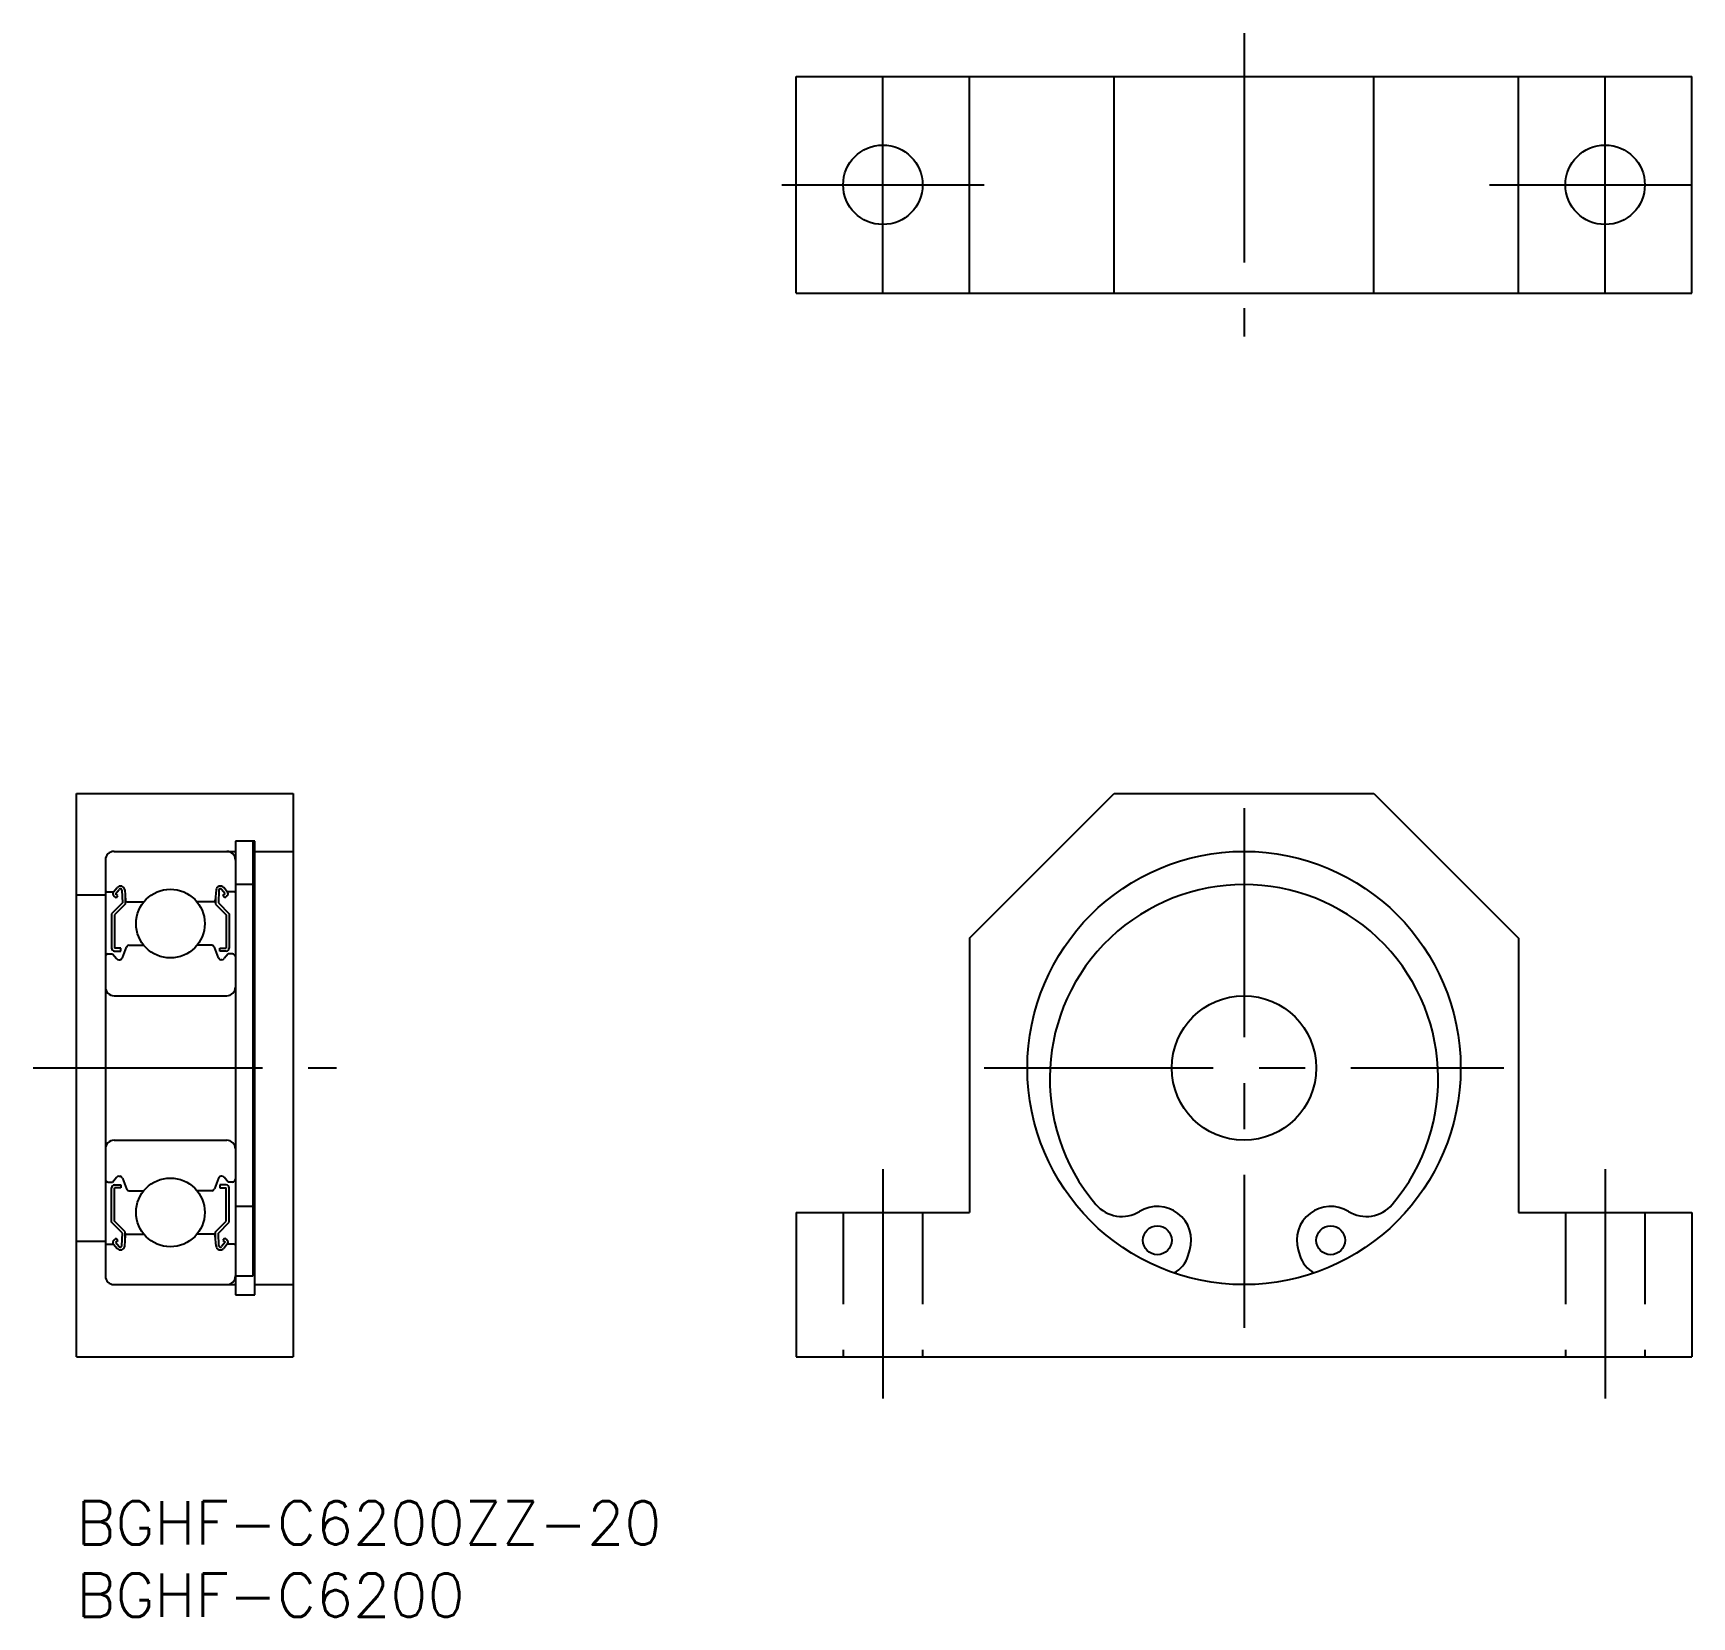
# Model space of a CAD drawing. Extents: x -3 to 112, y -8 to 102.
import ezdxf

# ---------------------------------------------------------------- set-up
doc = ezdxf.new("R2010")
doc.units = 0
doc.header["$LTSCALE"] = 0.5
doc.linetypes.add('CENTER', pattern=[50.8, 31.75, -6.35, 6.35, -6.35])
doc.linetypes.add('DASHED', pattern=[19.05, 12.7, -6.35])
for name, color, linetype in [('MSM_CENTER', 1, 'CENTER'), ('MSM_CONTINUOUS', 7, 'CONTINUOUS'), ('MSM_DASHED', 4, 'DASHED'), ('MSM_PART_NUMBER', 7, 'CONTINUOUS')]:
    doc.layers.add(name, color=color, linetype=linetype)
doc.styles.get("Standard").update_dxf_attribs({"font": 'txt.shx', "height": 3, "bigfont": 'bigfont.shx'})

msp = doc.modelspace()

# ---------------------------------------------------------------- linework, layer by layer
at = {"layer": 'MSM_CENTER'}
for p, q in [((80.83, 101.65), (80.83, 80.65)), ((55.83, 83.65), (55.83, 98.65)), ((105.83, 83.65), (105.83, 98.65)), ((48.83, 91.15), (62.83, 91.15)), ((97.83, 91.15), (111.83, 91.15)), ((80.83, 48), (80.83, 12)), ((-3, 30), (18, 30)), ((62.83, 30), (98.83, 30)), ((55.83, 23), (55.83, 7)), ((105.83, 23), (105.83, 7))]:
    msp.add_line(p, q, dxfattribs=at)
at = {"layer": 'MSM_CONTINUOUS'}
for p, q in [((49.83, 98.65), (111.83, 98.65)), ((49.83, 83.65), (49.83, 98.65)), ((61.83, 83.65), (61.83, 98.65)), ((71.83, 83.65), (71.83, 98.65)), ((89.83, 83.65), (89.83, 98.65)), ((99.83, 83.65), (99.83, 98.65)), ((111.83, 83.65), (111.83, 98.65)), ((49.83, 83.65), (111.83, 83.65)), ((0, 49), (15, 49)), ((0, 10), (0, 49)), ((15, 49), (15, 10)), ((61.83, 39), (71.83, 49)), ((71.83, 49), (89.83, 49)), ((89.83, 49), (99.83, 39)), ((2.6, 45), (11, 45)), ((11, 45.7), (11, 14.3)), ((12.35, 45.7, -1.3), (11, 45.7, -1.3)), ((12.2, 45.7), (12.2, 15.58)), ((12.35, 14.3, -0.1), (12.35, 45.7, -0.1)), ((12.35, 45, -1.3), (15, 45, -1.3)), ((2, 44.4), (2, 15.6)), ((2.56, 42.2), (2.81, 42.5)), ((10.44, 42.2), (10.19, 42.5)), ((12.2, 42.7, -1.3), (11, 42.7, -1.3)), ((0, 42), (2, 42)), ((2.1, 42.2), (2.56, 42.2)), ((3.18, 41.43), (2.43, 40.68)), ((2.74, 41.79), (2.58, 41.92)), ((3.38, 41.35), (2.63, 40.6)), ((2.71, 42.07), (2.96, 42.37)), ((2.87, 41.94), (2.71, 42.07)), ((2.74, 41.79), (2.87, 41.94)), ((3.14, 42.31), (3.18, 41.43)), ((3.34, 42.33), (3.4, 41.59)), ((3.38, 41.82), (3.38, 41.35)), ((3.5, 41.5), (4.65, 41.5)), ((9.5, 41.5), (8.35, 41.5)), ((9.66, 42.33), (9.6, 41.59)), ((9.62, 41.82), (9.62, 41.35)), ((9.62, 41.35), (10.37, 40.6)), ((9.86, 42.31), (9.82, 41.43)), ((9.82, 41.43), (10.57, 40.68)), ((10.29, 42.07), (10.04, 42.37)), ((10.13, 41.94), (10.29, 42.07)), ((10.26, 41.79), (10.13, 41.94)), ((10.26, 41.79), (10.42, 41.92)), ((10.9, 42.2), (10.44, 42.2)), ((2.43, 40.68), (2.43, 38.3)), ((2.63, 40.6), (2.63, 38.3)), ((10.37, 40.6), (10.37, 38.3)), ((10.57, 40.68), (10.57, 38.3)), ((2.2, 37.9), (2.5, 37.9)), ((2.5, 37.9), (2.78, 37.57)), ((3.08, 38.3), (2.63, 38.3)), ((2.63, 38.1), (3.08, 38.1)), ((3.08, 38.1), (3.08, 38.3)), ((3.18, 37.63), (3.45, 38.37)), ((3.64, 38.5), (4.65, 38.5)), ((9.36, 38.5), (8.35, 38.5)), ((9.82, 37.63), (9.55, 38.37)), ((9.92, 38.3), (10.37, 38.3)), ((9.92, 38.1), (9.92, 38.3)), ((10.37, 38.1), (9.92, 38.1)), ((10.5, 37.9), (10.22, 37.57)), ((10.8, 37.9), (10.5, 37.9)), ((61.83, 39), (61.83, 20)), ((99.83, 39), (99.83, 20)), ((2.93, 37.5), (2.99, 37.5)), ((10.07, 37.5), (10.01, 37.5)), ((2.6, 35), (10.4, 35)), ((0, 29.5), (0, 29.5)), ((2.6, 25), (10.4, 25)), ((2.2, 22.1), (2.5, 22.1)), ((2.5, 22.1), (2.78, 22.43)), ((2.63, 21.9), (3.08, 21.9)), ((2.93, 22.5), (2.99, 22.5)), ((3.08, 21.9), (3.08, 21.7)), ((3.18, 22.37), (3.45, 21.63)), ((9.82, 22.37), (9.55, 21.63)), ((10.37, 21.9), (9.92, 21.9)), ((9.92, 21.9), (9.92, 21.7)), ((10.07, 22.5), (10.01, 22.5)), ((10.5, 22.1), (10.22, 22.43)), ((10.8, 22.1), (10.5, 22.1)), ((2.43, 19.32), (2.43, 21.7)), ((2.63, 19.4), (2.63, 21.7)), ((3.08, 21.7), (2.63, 21.7)), ((3.64, 21.5), (4.65, 21.5)), ((9.36, 21.5), (8.35, 21.5)), ((9.92, 21.7), (10.37, 21.7)), ((10.37, 19.4), (10.37, 21.7)), ((10.57, 19.32), (10.57, 21.7)), ((12.2, 20.42, -1.3), (11, 20.42, -1.3)), ((49.83, 20), (61.83, 20)), ((49.83, 20), (49.83, 10)), ((99.83, 20), (111.83, 20)), ((111.83, 20), (111.83, 10)), ((3.18, 18.57), (2.43, 19.32)), ((3.38, 18.65), (2.63, 19.4)), ((3.14, 17.69), (3.18, 18.57)), ((3.34, 17.67), (3.4, 18.41)), ((3.38, 18.18), (3.38, 18.65)), ((3.5, 18.5), (4.65, 18.5)), ((9.5, 18.5), (8.35, 18.5)), ((9.66, 17.67), (9.6, 18.41)), ((9.62, 18.65), (10.37, 19.4)), ((9.62, 18.18), (9.62, 18.65)), ((9.82, 18.57), (10.57, 19.32)), ((9.86, 17.69), (9.82, 18.57)), ((0, 18), (2, 18)), ((2.1, 17.8), (2.56, 17.8)), ((2.56, 17.8), (2.81, 17.5)), ((2.74, 18.21), (2.58, 18.08)), ((2.87, 18.06), (2.71, 17.93)), ((2.71, 17.93), (2.96, 17.63)), ((2.74, 18.21), (2.87, 18.06)), ((10.29, 17.93), (10.04, 17.63)), ((10.26, 18.21), (10.13, 18.06)), ((10.13, 18.06), (10.29, 17.93)), ((10.44, 17.8), (10.19, 17.5)), ((10.26, 18.21), (10.42, 18.08)), ((10.9, 17.8), (10.44, 17.8)), ((76.97, 17.01), (77.09, 17.4)), ((84.58, 17.4), (84.7, 17.01)), ((2.6, 15), (11, 15)), ((12.2, 15.58, -1.3), (11, 15.58, -1.3)), ((12.35, 15, -1.3), (15, 15, -1.3)), ((11, 14.3, -1.3), (12.35, 14.3, -1.3)), ((0, 10), (15, 10)), ((49.83, 10), (111.83, 10))]:
    msp.add_line(p, q, dxfattribs=at)
for centre, radius in [((55.83, 91.15), 2.75), ((105.83, 91.15), 2.75), ((80.83, 30), 15), ((6.5, 40), 2.38), ((80.83, 30), 5), ((6.5, 20), 2.38), ((74.83, 18.07), 1), ((86.83, 18.07), 1)]:
    msp.add_circle(centre, radius, dxfattribs=at)
for centre, radius, start, end in [((2.6, 44.4), 0.6, 90, 180), ((10.4, 44.4), 0.6, 0, 90), ((3.04, 42.3), 0.3, 4.9968, 140.0029), ((9.96, 42.3), 0.3, 39.9971, 175.0032), ((80.83, 29.25), 13.45, 319.7222, 220.2778), ((2.1, 42.3), 0.1, 180, 270), ((2.71, 42.07), 0.2, 140.0029, 230.087), ((3.04, 42.31), 0.1, 2.8198, 140.0022), ((3.5, 41.6), 0.1, 184.9968, 269.9995), ((9.5, 41.6), 0.1, 270.0005, 355.0032), ((9.96, 42.31), 0.1, 39.9978, 177.1802), ((10.29, 42.07), 0.2, 309.913, 39.9971), ((10.9, 42.3), 0.1, 270, 0), ((2.2, 37.7), 0.2, 90, 180), ((2.63, 38.3), 0.2, 180, 270), ((3.64, 38.3), 0.2, 90, 159.9914), ((9.36, 38.3), 0.2, 20.0086, 90), ((10.37, 38.3), 0.2, 270, 0), ((10.8, 37.7), 0.2, 0, 90), ((2.93, 37.7), 0.2, 219.995, 270), ((2.99, 37.7), 0.2, 270, 339.9914), ((10.01, 37.7), 0.2, 200.0086, 270), ((10.07, 37.7), 0.2, 270, 320.005), ((2.6, 35.6), 0.6, 180, 270), ((10.4, 35.6), 0.6, 270, 0), ((2.6, 24.4), 0.6, 90, 180), ((10.4, 24.4), 0.6, 0, 90), ((2.2, 22.3), 0.2, 180, 270), ((2.63, 21.7), 0.2, 90, 180), ((2.93, 22.3), 0.2, 90, 140.005), ((2.99, 22.3), 0.2, 20.0086, 90), ((10.01, 22.3), 0.2, 90, 159.9914), ((10.07, 22.3), 0.2, 39.995, 90), ((10.37, 21.7), 0.2, 0, 90), ((10.8, 22.3), 0.2, 270, 0), ((3.64, 21.7), 0.2, 200.0086, 270), ((9.36, 21.7), 0.2, 270, 339.9914), ((72.37, 22.07), 2.35, 220.2778, 301.6812), ((74.83, 18.07), 2.35, 343.431, 121.6812), ((86.83, 18.07), 2.35, 58.3188, 196.569), ((89.3, 22.07), 2.35, 238.3188, 319.7222), ((3.5, 18.4), 0.1, 90.0005, 175.0032), ((9.5, 18.4), 0.1, 4.9968, 89.9995), ((2.1, 17.7), 0.1, 90, 180), ((2.71, 17.93), 0.2, 129.913, 219.9971), ((3.04, 17.7), 0.3, 219.9971, 355.0032), ((3.04, 17.69), 0.1, 219.9978, 357.1802), ((9.96, 17.7), 0.3, 184.9968, 320.0029), ((9.96, 17.69), 0.1, 182.8198, 320.0022), ((10.29, 17.93), 0.2, 320.0029, 50.087), ((10.9, 17.7), 0.1, 0, 90), ((75.05, 17.58), 2, 297.6026, 343.431), ((86.62, 17.58), 2, 196.569, 242.3974), ((2.6, 15.6), 0.6, 180, 270), ((10.4, 15.6), 0.6, 270, 0)]:
    msp.add_arc(centre, radius, start, end, dxfattribs=at)
at = {"layer": 'MSM_DASHED'}
for p, q in [((53.08, 20), (53.08, 10)), ((58.58, 20), (58.58, 10)), ((103.08, 20), (103.08, 10)), ((108.58, 20), (108.58, 10))]:
    msp.add_line(p, q, dxfattribs=at)

# ---------------------------------------------------------------- texts
at = {"layer": 'MSM_PART_NUMBER'}
for s, p in [('BGHF-C6200ZZ-20', (0, -3)), ('BGHF-C6200', (0, -8))]:
    msp.add_text(s, height=3, dxfattribs=at).set_placement(p)

doc.saveas('drawing.dxf')
